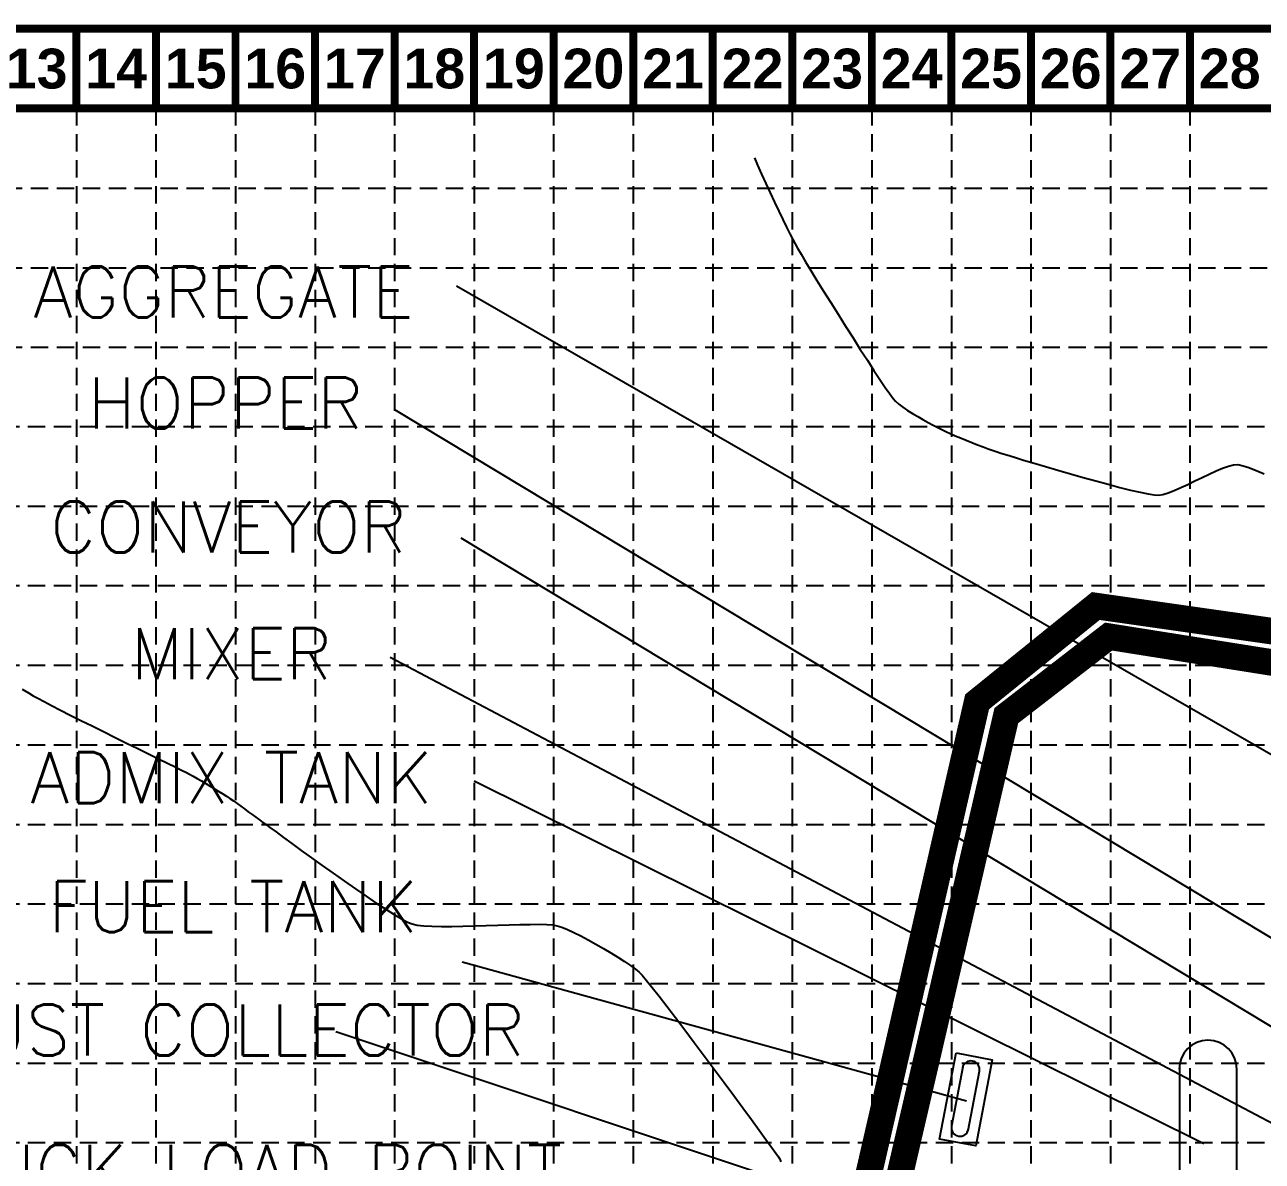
# Model space of a CAD drawing. Header units: feet. Extents: x 2414608 to 4831854, y 6980761 to 13962729.
# Drawn here: x 2415070 to 2415607, y 6981651 to 6982144 of the extents above; entities that cross this region are included whole.
import ezdxf
from ezdxf.enums import TextEntityAlignment as Align

# ---------------------------------------------------------------- set-up
doc = ezdxf.new("R2010")
doc.units = ezdxf.units.FT
doc.header["$LTSCALE"] = 40
doc.header["$MEASUREMENT"] = 0
doc.linetypes.add('DASHED2', pattern=[0.375, 0.25, -0.125])
doc.linetypes.add('HIDDEN', pattern=[0.375, 0.25, -0.125])
for name, color, linetype in [('BASE', 7, 'CONTINUOUS'), ('BATCH PLANT', 250, 'CONTINUOUS'), ('E-CNTR-1', 11, 'CONTINUOUS'), ('GRID', 254, 'HIDDEN'), ('LIMITS OF DISTURBANCE', 1, 'DASHED2'), ('lot-t', 4, 'CONTINUOUS'), ('SILT FENCE', 200, 'CONTINUOUS')]:
    doc.layers.add(name, color=color, linetype=linetype)
doc.styles.add('L120', font='simplex.shx', dxfattribs={"height": 4.8})
doc.styles.get("Standard").update_dxf_attribs({"font": 'ARIALBD.TTF', "width": 2})

msp = doc.modelspace()

# ---------------------------------------------------------------- linework, layer by layer
at = {"layer": 'BASE', "const_width": 3.45}
for points in [[(2414609.76, 6980762.34), (2416817.76, 6980762.34), (2416817.76, 6982142.34), (2414609.76, 6982142.34)], [(2414644.26, 6980796.84), (2416783.26, 6980796.84), (2416783.26, 6982107.84), (2414644.26, 6982107.84)]]:
    msp.add_lwpolyline(points, close=True, dxfattribs=at)
for points in [[(2415092.76, 6982107.84), (2415092.76, 6982142.34)], [(2415127.26, 6982107.84), (2415127.26, 6982142.34)], [(2415161.76, 6982107.84), (2415161.76, 6982142.34)], [(2415196.26, 6982107.84), (2415196.26, 6982142.34)], [(2415230.76, 6982107.84), (2415230.76, 6982142.34)], [(2415265.26, 6982107.84), (2415265.26, 6982142.34)], [(2415299.76, 6982107.84), (2415299.76, 6982142.34)], [(2415334.26, 6982107.84), (2415334.26, 6982142.34)], [(2415368.76, 6982107.84), (2415368.76, 6982142.34)], [(2415403.26, 6982107.84), (2415403.26, 6982142.34)], [(2415437.76, 6982107.84), (2415437.76, 6982142.34)], [(2415472.26, 6982107.84), (2415472.26, 6982142.34)], [(2415506.76, 6982107.84), (2415506.76, 6982142.34)], [(2415541.26, 6982107.84), (2415541.26, 6982142.34)], [(2415575.76, 6982107.84), (2415575.76, 6982142.34)]]:
    msp.add_lwpolyline(points, dxfattribs=at)
at = {"layer": 'BATCH PLANT'}
for p, q in [((2415257.65, 6982030.91), (2415741.05, 6981752.92)), ((2415230.79, 6981977.23), (2415752.56, 6981662.82)), ((2415259.57, 6981921.63), (2415695.02, 6981658.98)), ((2415228.87, 6981869.87), (2415631.71, 6981657.07)), ((2415265.32, 6981816.19), (2415581.84, 6981658.98)), ((2415260.08, 6981737.72), (2415478.89, 6981677.38)), ((2415205.31, 6981707.45), (2415600.05, 6981576.03))]:
    msp.add_line(p, q, dxfattribs=at)
for points in [[(2415596.06, 6981604.16), (2415596.06, 6981691.23, 1), (2415571.09, 6981691.23)], [(2415479.57, 6981664.64), (2415484.45, 6981690.31, 1), (2415477.09, 6981691.71)], [(2415571.18, 6981692.82), (2415571.18, 6981605.74, 1), (2415596.16, 6981605.74)], [(2415477.21, 6981692.17), (2415472.32, 6981666.51, 1), (2415479.68, 6981665.1)]]:
    msp.add_lwpolyline(points, format="xyb", dxfattribs=at)
msp.add_lwpolyline([(2415474.28, 6981698.24), (2415489.97, 6981695.25), (2415482.86, 6981657.91), (2415467.17, 6981660.89)], close=True, dxfattribs=at)
at = {"layer": 'E-CNTR-1', "color": 43, "flags": 128}
for points, elevation in [([(2415386.82, 6982086.3), (2415388.16, 6982083.25), (2415389.94, 6982079.27), (2415391.8, 6982075.21), (2415393.69, 6982071.13), (2415395.57, 6982067.12), (2415397.41, 6982063.27), (2415399.16, 6982059.64), (2415400.79, 6982056.32), (2415402.25, 6982053.4), (2415403.5, 6982050.94), (2415404.5, 6982049.04), (2415405.53, 6982047.2), (2415407.06, 6982044.59), (2415409.02, 6982041.32), (2415411.35, 6982037.49), (2415413.98, 6982033.19), (2415416.86, 6982028.52), (2415419.93, 6982023.6), (2415423.11, 6982018.51), (2415426.35, 6982013.36), (2415429.6, 6982008.25), (2415432.77, 6982003.28), (2415435.83, 6981998.56), (2415438.69, 6981994.17), (2415441.3, 6981990.22), (2415443.61, 6981986.82), (2415445.54, 6981984.06), (2415447.03, 6981982.05), (2415448.03, 6981980.87), (2415449.51, 6981979.56), (2415451.27, 6981978.21), (2415453.25, 6981976.85), (2415455.4, 6981975.49), (2415457.65, 6981974.15), (2415459.93, 6981972.86), (2415462.19, 6981971.63), (2415464.36, 6981970.49), (2415466.37, 6981969.45), (2415468.18, 6981968.53), (2415469.86, 6981967.72), (2415471.81, 6981966.83), (2415473.97, 6981965.88), (2415476.29, 6981964.9), (2415478.7, 6981963.9), (2415481.17, 6981962.92), (2415483.62, 6981961.96), (2415486, 6981961.05), (2415488.25, 6981960.21), (2415490.33, 6981959.46), (2415492.16, 6981958.83), (2415493.76, 6981958.32), (2415496.27, 6981957.53), (2415499.59, 6981956.51), (2415503.57, 6981955.3), (2415508.12, 6981953.94), (2415513.1, 6981952.47), (2415518.39, 6981950.92), (2415523.88, 6981949.34), (2415529.44, 6981947.76), (2415534.95, 6981946.23), (2415540.3, 6981944.79), (2415545.35, 6981943.47), (2415550, 6981942.31), (2415554.12, 6981941.36), (2415557.58, 6981940.65), (2415560.28, 6981940.22), (2415562.08, 6981940.12), (2415564.01, 6981940.42), (2415566.32, 6981941.11), (2415568.92, 6981942.11), (2415571.76, 6981943.34), (2415574.77, 6981944.75), (2415577.87, 6981946.24), (2415581, 6981947.76), (2415584.09, 6981949.23), (2415587.08, 6981950.58), (2415589.89, 6981951.73), (2415592.45, 6981952.62), (2415594.7, 6981953.17), (2415596.57, 6981953.31), (2415598.29, 6981952.99), (2415600.84, 6981952.19), (2415604.11, 6981950.98), (2415607.98, 6981949.4)], 965.76), ([(2415069.31, 6981855.95), (2415072.03, 6981854.31), (2415074.08, 6981853.1), (2415076.05, 6981852), (2415078.73, 6981850.57), (2415082.03, 6981848.85), (2415085.86, 6981846.89), (2415090.11, 6981844.74), (2415094.7, 6981842.44), (2415099.54, 6981840.03), (2415104.52, 6981837.56), (2415109.55, 6981835.07), (2415114.55, 6981832.61), (2415119.41, 6981830.21), (2415124.04, 6981827.93), (2415128.35, 6981825.81), (2415132.24, 6981823.89), (2415135.62, 6981822.21), (2415138.39, 6981820.82), (2415140.47, 6981819.77), (2415141.75, 6981819.1), (2415143.37, 6981818.2), (2415145.11, 6981817.21), (2415146.95, 6981816.16), (2415148.84, 6981815.05), (2415150.75, 6981813.92), (2415152.65, 6981812.78), (2415154.49, 6981811.65), (2415156.24, 6981810.57), (2415157.86, 6981809.54), (2415159.31, 6981808.6), (2415160.85, 6981807.55), (2415162.44, 6981806.43), (2415164.06, 6981805.26), (2415165.69, 6981804.05), (2415167.33, 6981802.83), (2415168.96, 6981801.61), (2415170.57, 6981800.41), (2415172.13, 6981799.27), (2415173.65, 6981798.18), (2415174.81, 6981797.35), (2415176.73, 6981795.95), (2415179.34, 6981794.04), (2415182.53, 6981791.7), (2415186.22, 6981789.01), (2415190.32, 6981786.03), (2415194.74, 6981782.84), (2415199.38, 6981779.51), (2415204.16, 6981776.1), (2415208.99, 6981772.7), (2415213.76, 6981769.37), (2415218.41, 6981766.18), (2415222.83, 6981763.22), (2415226.93, 6981760.54), (2415230.62, 6981758.22), (2415233.82, 6981756.34), (2415236.43, 6981754.96), (2415238.36, 6981754.16), (2415240.53, 6981753.68), (2415243.44, 6981753.36), (2415246.99, 6981753.17), (2415251.06, 6981753.09), (2415255.55, 6981753.09), (2415260.35, 6981753.17), (2415265.35, 6981753.3), (2415270.44, 6981753.45), (2415275.51, 6981753.62), (2415280.45, 6981753.78), (2415285.15, 6981753.9), (2415289.51, 6981753.98), (2415293.41, 6981753.99), (2415296.75, 6981753.9), (2415299.41, 6981753.71), (2415301.29, 6981753.39), (2415303.31, 6981752.73), (2415305.74, 6981751.73), (2415308.52, 6981750.46), (2415311.54, 6981748.95), (2415314.74, 6981747.27), (2415318.04, 6981745.45), (2415321.34, 6981743.55), (2415324.58, 6981741.61), (2415327.66, 6981739.7), (2415330.51, 6981737.85), (2415333.05, 6981736.11), (2415335.2, 6981734.54), (2415336.87, 6981733.18), (2415338.13, 6981731.88), (2415340.04, 6981729.65), (2415342.52, 6981726.6), (2415345.49, 6981722.83), (2415348.88, 6981718.45), (2415352.61, 6981713.57), (2415356.6, 6981708.3), (2415360.78, 6981702.74), (2415365.08, 6981696.99), (2415369.41, 6981691.18), (2415373.69, 6981685.39), (2415377.86, 6981679.75), (2415381.83, 6981674.35), (2415385.54, 6981669.31), (2415388.89, 6981664.73), (2415391.82, 6981660.71), (2415394.25, 6981657.37), (2415396.1, 6981654.81), (2415397.3, 6981653.13), (2415397.77, 6981652.46), (2415398.04, 6981651.8), (2415398.26, 6981651.05)], 963.84)]:
    msp.add_lwpolyline(points, dxfattribs=dict(at, elevation=elevation))
at = {"layer": 'GRID', "color": 8, "linetype": 'HIDDEN', "ltscale": 0.75}
for p, q in [((2415092.76, 6982107.84), (2415092.76, 6980900.19)), ((2415127.26, 6982107.84), (2415127.26, 6980900.19)), ((2415161.76, 6982107.84), (2415161.76, 6980900.19)), ((2415196.26, 6982107.84), (2415196.26, 6980900.19)), ((2415230.76, 6982107.84), (2415230.76, 6980900.19)), ((2415265.26, 6982107.84), (2415265.26, 6980900.19)), ((2415299.76, 6982107.84), (2415299.76, 6980900.19)), ((2415334.26, 6982107.84), (2415334.26, 6980900.19)), ((2415368.76, 6982107.84), (2415368.76, 6980900.19)), ((2415403.26, 6982107.84), (2415403.26, 6980900.19)), ((2415437.76, 6982107.84), (2415437.76, 6980900.19)), ((2415472.26, 6982107.84), (2415472.26, 6980900.19)), ((2415506.76, 6982107.84), (2415506.76, 6980900.19)), ((2415541.26, 6982107.84), (2415541.26, 6980900.19)), ((2415575.76, 6982107.84), (2415575.76, 6980900.19)), ((2414645.53, 6982073.23), (2416784.53, 6982073.23)), ((2414645.53, 6982038.73), (2416784.53, 6982038.73)), ((2414645.53, 6982004.23), (2416784.53, 6982004.23)), ((2414644.26, 6981969.84), (2416783.26, 6981969.84)), ((2414644.26, 6981935.34), (2416783.26, 6981935.34)), ((2414644.26, 6981900.84), (2416783.26, 6981900.84)), ((2414644.26, 6981866.34), (2416783.26, 6981866.34)), ((2414644.26, 6981831.84), (2416783.26, 6981831.84)), ((2414644.26, 6981797.34), (2416783.26, 6981797.34)), ((2414644.26, 6981762.84), (2416783.26, 6981762.84)), ((2414644.26, 6981728.34), (2416783.26, 6981728.34)), ((2414644.26, 6981693.84), (2416783.26, 6981693.84)), ((2414644.26, 6981659.34), (2416783.26, 6981659.34))]:
    msp.add_line(p, q, dxfattribs=at)
at = {"layer": 'LIMITS OF DISTURBANCE', "ltscale": 1.5, "const_width": 11.52}
msp.add_lwpolyline([(2416130.33, 6982019.74), (2416140.44, 6981686.15), (2416008.9, 6981661.22), (2415965.95, 6981329.21), (2415873.08, 6981166.79), (2415838.02, 6981151.86), (2415672.55, 6981206.99), (2415407, 6981355.26), (2415384.47, 6981419.67), (2415483.43, 6981850.46), (2415534.9, 6981892.01), (2415702.91, 6981868.04), (2415736.83, 6981937.52), (2415853.63, 6981868.27), (2415901.14, 6981949.39), (2415988.24, 6981998.85), (2416061.49, 6982014.68)], close=True, dxfattribs=at)
at = {"layer": 'SILT FENCE', "const_width": 11.52}
msp.add_lwpolyline([(2415986.9, 6981795.37), (2415979.13, 6981770.01), (2415994.15, 6981658.73), (2415954.17, 6981333.08), (2415861.98, 6981175.74), (2415835.06, 6981165.91), (2415676.06, 6981221.06), (2415416.74, 6981364.31), (2415398.4, 6981423.54), (2415496.1, 6981844.48), (2415540.46, 6981878.76), (2415708.91, 6981852.05), (2415745.42, 6981916.28), (2415852.18, 6981855.36)], dxfattribs=at)

# ---------------------------------------------------------------- texts
at = {"layer": 'BASE'}
for s, p in [('13', (2415075.51, 6982125.09)), ('14', (2415110.01, 6982125.09)), ('15', (2415144.51, 6982125.09)), ('16', (2415179.01, 6982125.09)), ('17', (2415213.51, 6982125.09)), ('18', (2415248.01, 6982125.09)), ('19', (2415282.51, 6982125.09)), ('20', (2415317.01, 6982125.09)), ('21', (2415351.51, 6982125.09)), ('22', (2415386.01, 6982125.09)), ('23', (2415420.51, 6982125.09)), ('24', (2415455.01, 6982125.09)), ('25', (2415489.51, 6982125.09)), ('26', (2415524.01, 6982125.09)), ('27', (2415558.51, 6982125.09)), ('28', (2415593.01, 6982125.09))]:
    msp.add_text(s, height=17.25, dxfattribs=at).set_placement(p, align=Align.MIDDLE_CENTER)
at = {"layer": 'lot-t', "color": 7, "style": 'L120'}
for s, height, p in [('AGGREGATE', 22.118, (2415156.57, 6982017.18)), ('HOPPER', 22.118, (2415157.35, 6981968.95)), ('CONVEYOR', 22.118, (2415158.63, 6981915.24)), ('MIXER', 22.118, (2415159.91, 6981860.25)), ('ADMIX TANK', 22.118, (2415159.91, 6981806.54)), ('FUEL TANK', 22.118, (2415160.66, 6981750.53)), ('DUST COLLECTOR', 22.1184, (2415158.73, 6981697.1)), ('TRUCK LOAD POINT', 22.1184, (2415161.19, 6981636.28))]:
    msp.add_text(s, height=height, dxfattribs=at).set_placement(p, align=Align.CENTER)

doc.saveas('drawing.dxf')
